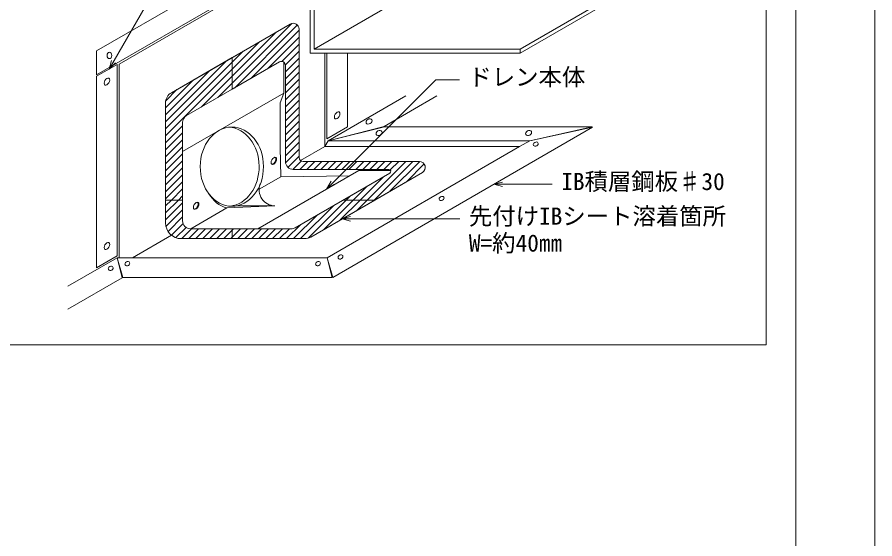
# Model space of a CAD drawing. Units: millimetres, scale not verified. Extents: x -840 to 840, y -594 to 594.
# Drawn here: x 406.4 to 840, y -9 to 254.5 of the extents above; entities that cross this region are included whole.
import ezdxf
from ezdxf.enums import TextEntityAlignment as Align

# ---------------------------------------------------------------- set-up
doc = ezdxf.new("R2010")
doc.units = ezdxf.units.MM
doc.header["$LTSCALE"] = 2
for name, color, linetype, lineweight in [('0-0_輪郭線', 2, 'Continuous', 9), ('0-1_図面枠', 7, 'Continuous', 9), ('0-2_文字', 5, 'Continuous', 9), ('0-8_部材(積層鋼板)', 4, 'Continuous', 9), ('0-9_部材(ﾄﾞﾚﾝ)', 4, 'Continuous', 9), ('0-B_寸法線', 7, 'Continuous', 9), ('0-C_IBｼｰﾄ', 4, 'Continuous', 9), ('0-D_躯体', 4, 'Continuous', 9)]:
    doc.layers.add(name, color=color, linetype=linetype, lineweight=lineweight)
doc.styles.add('ＭＳ ゴシック', font='')
doc.styles.get('ＭＳ ゴシック').set_extended_font_data('MS Gothic')

msp = doc.modelspace()

# ---------------------------------------------------------------- linework, layer by layer
at = {"layer": '0-0_輪郭線'}
for points in [[(800, 554), (-800, 554), (-800, -554), (800, -554)], [(85, 539), (785, 539), (785, 89), (85, 89)]]:
    msp.add_lwpolyline(points, close=True, dxfattribs=at)
at = {"layer": '0-1_図面枠'}
msp.add_lwpolyline([(840, -594), (840, 594), (-840, 594), (-840, -594)], close=True, dxfattribs=at)
at = {"layer": '0-8_部材(積層鋼板)', "color": 7}
for p, q in [((446.548, 237.448), (554.596, 299.83)), ((446.548, 225.415), (554.596, 287.797)), ((446.548, 225.415), (446.548, 237.448)), ((562.962, 193.095), (562.962, 236.372)), ((446.548, 224.615), (456.969, 230.632)), ((456.969, 133.976), (456.969, 230.632)), ((446.548, 127.959), (446.548, 224.615)), ((563.659, 192.112), (602.803, 214.712)), ((591.923, 199.344), (618.54, 214.712)), ((591.923, 199.344), (563.659, 192.112)), ((592.044, 199.112), (563.659, 192.112)), ((565.979, 123.069), (697.286, 198.879)), ((697.029, 199.112), (592.044, 199.112)), ((665.565, 192.112), (697.029, 199.112)), ((665.565, 192.112), (697.286, 198.879)), ((561.927, 189.112), (563.659, 192.112)), ((660.369, 189.112), (561.927, 189.112)), ((660.369, 189.112), (561.927, 189.112)), ((563.138, 132.976), (660.369, 189.112)), ((432.027, 118.576), (456.969, 132.976)), ((446.548, 127.959), (456.969, 133.976)), ((456.969, 132.976), (563.138, 132.976)), ((459.485, 122.882), (456.969, 132.976)), ((459.836, 122.976), (456.969, 132.976)), ((563.138, 132.976), (456.969, 132.976)), ((563.138, 132.976), (565.979, 123.069)), ((563.138, 132.976), (565.631, 122.976)), ((432.027, 107.029), (459.485, 122.882)), ((565.631, 122.976), (459.836, 122.976))]:
    msp.add_line(p, q, dxfattribs=at)
for points in [[(562.962, 193.095), (573.383, 199.112), (573.383, 236.372)], [(561.927, 189.112), (660.369, 189.112), (665.565, 192.112), (563.659, 192.112)]]:
    msp.add_lwpolyline(points, dxfattribs=at)
for centre, major_axis, ratio in [((453.026, 235.156), (0, -1.6), 0.75), ((451.773, 221.923), (-0.98, -1.697), 0.57735), ((568.158, 204.899), (-0.98, -1.697), 0.57735), ((584.276, 201.817), (-1.386, -0.8), 0.75), ((589.338, 195.976), (-1.386, -0.8), 0.75), ((664.954, 195.976), (-1.386, -0.8), 0.75), ((668.575, 190.386), (-1.126, -0.65), 0.769231), ((620.96, 162.895), (-1.126, -0.65), 0.769231), ((451.773, 138.899), (-0.98, -1.697), 0.57735), ((569.849, 133.386), (-1.126, -0.65), 0.769231), ((462.109, 129.976), (-1.126, -0.65), 0.769231), ((558.486, 129.976), (-1.126, -0.65), 0.769231), ((453.705, 127.628), (-1.126, -0.65), 0.769231)]:
    msp.add_ellipse(centre, major_axis=major_axis, ratio=ratio, dxfattribs=at)
at = {"layer": '0-9_部材(ﾄﾞﾚﾝ)'}
for p, q in [((541.142, 231.795), (541.142, 216.135)), ((490.047, 186.635), (541.142, 216.135)), ((539.342, 211.19), (541.142, 216.135)), ((539.342, 188.896), (539.342, 211.19)), ((539.648, 173.891), (539.342, 188.896)), ((528.047, 147.612), (579.142, 177.112)), ((528.72, 167.582), (539.648, 173.891)), ((574.262, 174.294), (539.648, 173.891)), ((595.142, 177.112), (579.142, 177.112)), ((494.132, 147.612), (512.314, 158.11)), ((512.314, 158.11), (536.696, 159.215)), ((517.246, 159.215), (536.712, 159.215))]:
    msp.add_line(p, q, dxfattribs=at)
msp.add_arc((536.712, 167.215), 8, 157.85418, 270, dxfattribs=at)
for centre, major_axis, ratio in [((514.92, 179.007), (0, -20.004), 0.800041), ((536.168, 181.912), (-0.98, -1.697), 0.57735), ((496.892, 159.236), (-0.98, -1.697), 0.57735)]:
    msp.add_ellipse(centre, major_axis=major_axis, ratio=ratio, dxfattribs=at)
for centre, major_axis, ratio, start_param, end_param in [((512.721, 178.962), (0, -20.004), 0.800041, 0.0850726, 3.0891027), ((535.768, 181.912), (-0.98, -1.697), 0.57735, 0.4838336, 3.3012602), ((515.862, 177.616), (0, -20.004), 0.800041, 5.3690815, 6.0596144), ((496.492, 159.236), (-0.98, -1.697), 0.57735, 0.4838336, 3.3012602)]:
    msp.add_ellipse(centre, major_axis=major_axis, ratio=ratio, start_param=start_param, end_param=end_param, dxfattribs=at)
at = {"layer": '0-B_寸法線'}
for p, q in [((452.867, 228.264), (509.41, 326.201)), ((562.823, 167.69), (617.979, 222.847)), ((617.979, 222.847), (629.979, 222.847)), ((570.636, 152.571), (618.21, 152.571)), ((618.21, 152.571), (630.21, 152.571))]:
    msp.add_line(p, q, dxfattribs=at)
for points in [[(456.049, 231.446), (452.867, 228.264), (454.032, 232.611)], [(566.72, 169.94), (562.823, 167.69), (565.073, 171.587)], [(651.727, 171.233), (647.38, 170.068), (651.727, 168.903)], [(647.382, 170.067), (664.922, 170.067), (676.922, 170.067)], [(574.983, 153.736), (570.636, 152.571), (574.983, 151.407)]]:
    msp.add_lwpolyline(points, dxfattribs=at)
at = {"layer": '0-C_IBｼｰﾄ', "color": 7}
for p, q in [((554.596, 236.372), (554.596, 340.094)), ((660.694, 238.372), (764.617, 298.372)), ((660.694, 236.372), (764.617, 296.372)), ((556.596, 238.372), (593.213, 259.513)), ((484.387, 216.344), (544.437, 251.014)), ((548.937, 183.612), (548.937, 248.416)), ((660.694, 236.372), (554.596, 236.372)), ((660.694, 238.372), (660.694, 236.372)), ((492.047, 204.767), (539.008, 231.88)), ((542.008, 230.148), (542.008, 181.612)), ((481.387, 150.612), (481.387, 211.148)), ((490.047, 201.303), (490.047, 151.612)), ((550.937, 181.612), (609.74, 181.612)), ((594.276, 177.612), (546.008, 177.612)), ((546.975, 148.148), (594.776, 175.746)), ((554.779, 143.416), (611.24, 176.014)), ((494.047, 147.612), (544.975, 147.612)), ((489.387, 142.612), (551.779, 142.612))]:
    msp.add_line(p, q, dxfattribs=at)
at = {"layer": '0-C_IBｼｰﾄ'}
for p, q in [((516.199, 218.711), (548.036, 250.548)), ((524.564, 223.541), (548.937, 247.913)), ((548.937, 183.612), (548.937, 248.416)), ((532.929, 228.37), (548.937, 244.377)), ((515.162, 228.28), (528.96, 242.079)), ((540.223, 232.128), (548.937, 240.842)), ((515.162, 231.816), (520.595, 237.249)), ((541.988, 230.358), (548.937, 237.306)), ((481.387, 201.576), (512.23, 232.419)), ((481.387, 198.041), (515.162, 231.816)), ((542.008, 226.843), (548.937, 233.771)), ((542.008, 223.307), (548.937, 230.235)), ((542.008, 230.148), (542.008, 181.612)), ((481.387, 194.505), (515.162, 228.28)), ((481.387, 205.112), (503.865, 227.59)), ((542.008, 219.772), (548.937, 226.7)), ((481.387, 208.647), (495.499, 222.76)), ((542.008, 216.236), (548.937, 223.164)), ((481.509, 212.305), (487.134, 217.93)), ((542.008, 212.7), (548.937, 219.629)), ((542.008, 209.165), (548.937, 216.093)), ((542.008, 205.629), (548.937, 212.558)), ((542.008, 202.094), (548.937, 209.022)), ((542.008, 198.558), (548.937, 205.487)), ((481.387, 190.97), (490.047, 199.63)), ((542.008, 195.023), (548.937, 201.951)), ((481.387, 187.434), (490.047, 196.094)), ((542.008, 191.487), (548.937, 198.415)), ((481.387, 183.898), (490.047, 192.559)), ((542.008, 187.952), (548.937, 194.88)), ((542.008, 184.416), (548.937, 191.344)), ((481.387, 180.363), (490.047, 189.023)), ((542.074, 180.946), (548.937, 187.809)), ((481.387, 176.827), (490.047, 185.488)), ((543.327, 178.663), (548.937, 184.273)), ((481.387, 173.292), (490.047, 181.952)), ((481.387, 169.756), (490.047, 178.417)), ((545.829, 177.63), (550.036, 181.837)), ((549.346, 177.612), (553.346, 181.612)), ((609.74, 181.612), (550.937, 181.612)), ((552.882, 177.612), (556.882, 181.612)), ((556.417, 177.612), (560.417, 181.612)), ((559.953, 177.612), (563.953, 181.612)), ((563.488, 177.612), (567.488, 181.612)), ((567.024, 177.612), (571.024, 181.612)), ((570.56, 177.612), (574.56, 181.612)), ((574.095, 177.612), (578.095, 181.612)), ((577.631, 177.612), (581.631, 181.612)), ((581.166, 177.612), (585.166, 181.612)), ((583.344, 162.112), (602.844, 181.612)), ((584.702, 177.612), (588.702, 181.612)), ((586.879, 162.112), (606.379, 181.612)), ((588.237, 177.612), (592.237, 181.612)), ((591.773, 177.612), (595.773, 181.612)), ((594.859, 166.556), (609.9, 181.597)), ((594.997, 177.3), (599.308, 181.612)), ((603.224, 171.386), (612.183, 180.345)), ((481.387, 166.221), (490.047, 174.881)), ((546.008, 177.612), (594.276, 177.612)), ((481.387, 162.685), (490.047, 171.346)), ((484.349, 162.112), (490.047, 167.81)), ((481.387, 159.15), (484.349, 162.112)), ((481.387, 155.614), (487.884, 162.112)), ((481.387, 152.079), (490.047, 160.739)), ((487.884, 162.112), (490.047, 164.274)), ((578.129, 156.897), (583.344, 162.112)), ((586.494, 161.726), (586.879, 162.112)), ((481.623, 148.779), (490.047, 157.203)), ((549.702, 142.612), (566.524, 159.435)), ((482.669, 146.29), (490.047, 153.668)), ((546.166, 142.612), (558.159, 154.605)), ((484.356, 144.441), (490.269, 150.354)), ((486.591, 143.14), (491.776, 148.326)), ((489.598, 142.612), (494.598, 147.612)), ((493.133, 142.612), (498.133, 147.612)), ((496.669, 142.612), (501.669, 147.612)), ((500.204, 142.612), (505.204, 147.612)), ((503.74, 142.612), (508.74, 147.612)), ((507.275, 142.612), (512.275, 147.612)), ((517.882, 142.612), (522.882, 147.612)), ((521.417, 142.612), (526.417, 147.612)), ((524.953, 142.612), (529.953, 147.612)), ((528.488, 142.612), (533.488, 147.612)), ((532.024, 142.612), (537.024, 147.612)), ((535.56, 142.612), (540.56, 147.612)), ((539.095, 142.612), (544.095, 147.612)), ((542.631, 142.612), (549.794, 149.775))]:
    msp.add_line(p, q, dxfattribs=at)
at = {"layer": '0-C_IBｼｰﾄ', "color": 7}
msp.add_lwpolyline([(660.694, 238.372), (556.596, 238.372), (556.596, 340.094)], dxfattribs=at)
at = {"layer": '0-C_IBｼｰﾄ'}
for points in [[(507.834, 213.881), (515.162, 221.209), (545.283, 251.33)], [(544.437, 251.014), (515.162, 234.112), (515.162, 218.112), (539.008, 231.88)], [(499.469, 209.052), (515.162, 224.745), (537.325, 246.908)], [(492.047, 204.767), (515.162, 218.112), (515.162, 234.112), (484.387, 216.344)], [(481.387, 211.148), (481.387, 162.112), (490.047, 162.112), (490.047, 201.303)], [(569.763, 152.067), (579.808, 162.112), (591.62, 173.924)], [(594.776, 175.746), (571.162, 162.112), (587.162, 162.112), (611.24, 176.014)], [(561.398, 147.238), (576.273, 162.112), (583.255, 169.094)], [(490.047, 151.612), (490.047, 162.112), (481.387, 162.112), (481.387, 150.612)], [(554.779, 143.416), (587.162, 162.112), (571.162, 162.112), (546.975, 148.148)], [(553.514, 142.889), (572.737, 162.112), (574.89, 164.264)], [(489.387, 142.612), (515.162, 142.612), (515.162, 147.612), (494.047, 147.612)], [(510.811, 142.612), (515.162, 146.963), (515.811, 147.612)], [(514.346, 142.612), (515.162, 143.427), (519.346, 147.612)], [(544.975, 147.612), (515.162, 147.612), (515.162, 142.612), (551.779, 142.612)]]:
    msp.add_lwpolyline(points, dxfattribs=at)
for centre, radius, start, end in [((545.937, 248.416), 3, 0, 120), ((540.008, 230.148), 2, 0, 120), ((487.387, 211.148), 6, 120, 180), ((494.047, 201.303), 4, 120, 180), ((550.937, 183.612), 2, 180, 270), ((546.008, 181.612), 4, 180, 270), ((609.74, 178.612), 3, 300, 90), ((594.276, 176.612), 1, 300, 90), ((489.387, 150.612), 8, 180, 270), ((494.047, 151.612), 4, 180, 270), ((544.975, 151.612), 4, 270, 300), ((551.779, 148.612), 6, 270, 300)]:
    msp.add_arc(centre, radius, start, end, dxfattribs=at)
at = {"layer": '0-C_IBｼｰﾄ', "color": 7}
for centre, radius, start, end in [((545.937, 248.416), 3, 0, 120), ((540.008, 230.148), 2, 0, 120), ((487.387, 211.148), 6, 120, 180), ((494.047, 201.303), 4, 120, 180), ((550.937, 183.612), 2, 180, 270), ((546.008, 181.612), 4, 180, 270), ((609.74, 178.612), 3, 300, 90), ((594.276, 176.612), 1, 300, 90), ((489.387, 150.612), 8, 180, 270), ((494.047, 151.612), 4, 180, 270), ((544.975, 151.612), 4, 270, 300), ((551.779, 148.612), 6, 270, 300)]:
    msp.add_arc(centre, radius, start, end, dxfattribs=at)
at = {"layer": '0-D_躯体', "color": 7}
for p, q in [((458.004, 230.834), (554.596, 286.601)), ((561.927, 236.372), (561.927, 189.112)), ((458.004, 132.976), (458.004, 230.834)), ((549.691, 182.047), (561.927, 189.112)), ((464.696, 132.976), (484.403, 144.354))]:
    msp.add_line(p, q, dxfattribs=at)

# ---------------------------------------------------------------- texts
at = {"layer": '0-2_文字', "color": 7, "style": 'ＭＳ ゴシック'}
for s, p in [('ドレン本体', (634.52, 217.343)), ('IB積層鋼板♯30', (681.462, 164.563)), ('先付けIBシート溶着箇所', (634.751, 147.067)), ('W=約40㎜', (634.751, 133.467))]:
    msp.add_text(s, height=8.666, dxfattribs=at).set_placement(p, align=Align.BOTTOM_LEFT)

doc.saveas('drawing.dxf')
